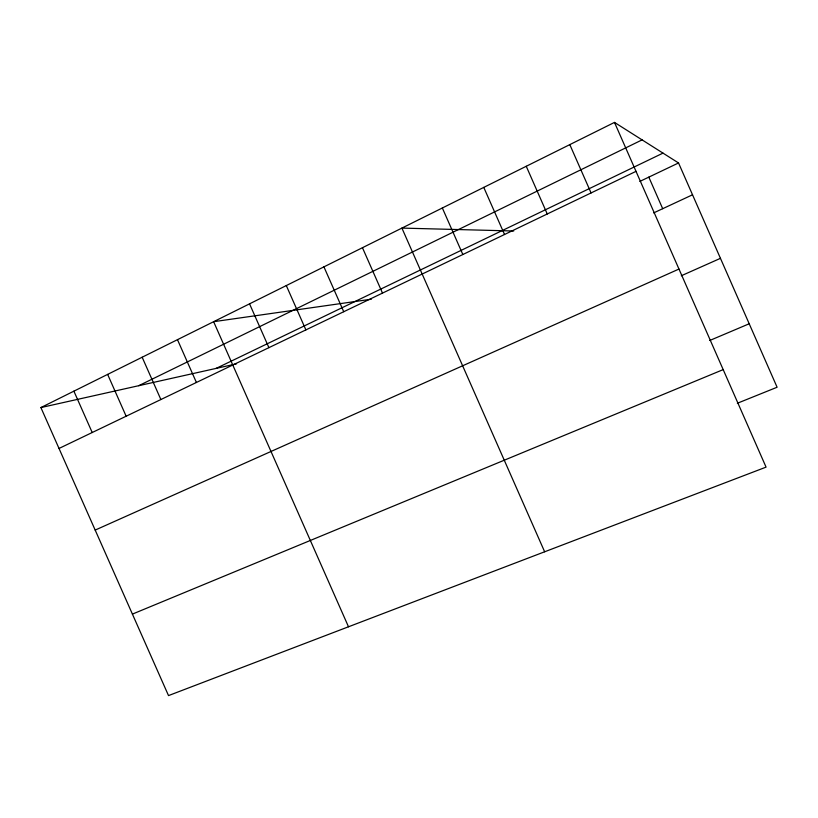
<?xml version="1.0" encoding="UTF-8"?>
<svg xmlns="http://www.w3.org/2000/svg" width="818" height="818" viewBox="0 0 818 818"><rect width="100%" height="100%" fill="white"/><g stroke="black" fill="none" stroke-linecap="round" stroke-linejoin="round"><path stroke-width="1.23" d="M614.492 122.403L766.067 467.129L168.518 695.597L40.9 407.569L614.492 122.403L678.541 162.966L777.1 387.241L737.355 403.254M138.692 385.707L642.099 139.878M216.116 368.407L662.999 153.119M59.019 448.458L636.015 171.351M639.819 181.422L678.541 162.966M653.664 212.905L692.529 194.786M95.185 530.084L678.971 269.05M681.302 275.758L720.453 258.335M709.758 340.482L749.206 323.775M132.414 614.103L723.194 369.613M40.9 407.569L236.525 363.836M371.341 299.204L213.631 321.699L348.499 626.782M513.714 231.003L401.914 228.089L544.645 551.782M73.896 391.168L92.209 432.517M362.456 247.711L382.487 293.11M323.928 266.862L343.734 311.719M286.3 285.564L305.881 329.899M249.551 303.846L268.907 347.66M177.475 339.674L196.412 382.476M142.158 357.231L160.88 399.542M107.639 374.399L126.146 416.219M648.817 177.138L662.692 208.702M569.809 144.622L591.066 192.936M526.25 166.279L547.252 213.979M483.775 187.394L504.532 234.5M442.344 207.987L462.845 254.51"/></g></svg>
